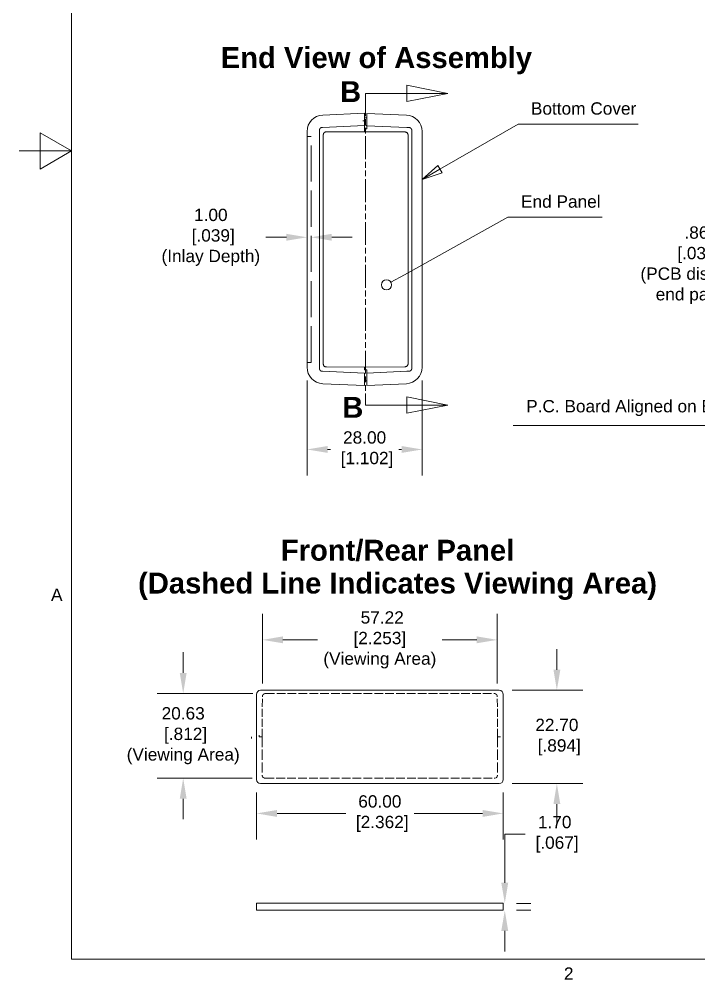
# Model space of a CAD drawing. Extents: x 7 to 552, y 7 to 425.
# Drawn here: x 6.6 to 171.9, y 14.3 to 247.9 of the extents above; entities that cross this region are included whole.
import ezdxf

# ---------------------------------------------------------------- set-up
doc = ezdxf.new("R2010")
doc.units = 0
doc.header["$LTSCALE"] = 2
doc.header["$MEASUREMENT"] = 0
doc.linetypes.add('DASHED', pattern=[0.2067, 0.1654, -0.0413])
doc.linetypes.add('DOUBLE_DASH_CHAIN', pattern=[1.2403, 0.6614, -0.0827, 0.1654, -0.0827, 0.1654, -0.0827])
for name, color, linetype, lineweight in [('Border (ANSI)', 7, 'Continuous', 9), ('Dimension (ANSI)', 7, 'Continuous', 9), ('Hidden (ANSI)', 7, 'DASHED', 9), ('Section Line (ANSI)', 7, 'DOUBLE_DASH_CHAIN', 9), ('Symbol (ANSI)', 7, 'Continuous', 9), ('Visible (ANSI)', 7, 'Continuous', 9)]:
    doc.layers.add(name, color=color, linetype=linetype, lineweight=lineweight)
doc.styles.add('Label Text (ANSI)', font='ARIAL.TTF')
doc.styles.add('Note Text (ANSI)', font='ARIAL.TTF')
doc.styles.add('Text Style45', font='ARIAL.TTF')
doc.styles.add('Text Style48', font='ARIALBD.TTF')
doc.dimstyles.new('Default - mm (ANSI)', dxfattribs={"dimscale": 2, "dimtxt": 1.5, "dimasz": 2.5, "dimexe": 3.175, "dimexo": 1.6002, "dimgap": 0.8, "dimtad": 0, "dimtih": 1, "dimtoh": 1, "dimrnd": 1e-08, "dimzin": 4, "dimdsep": 46, "dimtxsty": 'Note Text (ANSI)', "dimcen": 0.09, "dimdle": 10, "dimclrd": 256, "dimclre": 256, "dimclrt": 256, "dimadec": 1, "dimazin": 0, "dimtfac": 2.032, "dimtofl": 0, "dimtmove": 0, "dimatfit": 3, "dimfxl": 0, "dimtolj": 1, "dimtzin": 0, "dimlwd": -1, "dimlwe": -1, "dimarcsym": 0})

# ---------------------------------------------------------------- blocks, each defined once
blk = doc.blocks.new('Borders Default Border')
at = {"layer": 'Border (ANSI)', "flags": 128}
for points in [[(9.65, 9.65), (9.65, 206.25), (269.75, 206.25), (269.75, 9.65), (9.65, 9.65)], [(3.3, 107.95), (9.65, 107.95), (5.84, 110.15), (5.84, 105.75), (9.65, 107.95)]]:
    blk.add_lwpolyline(points, dxfattribs=at)
at = {"layer": 'Border (ANSI)', "char_height": 1.5, "attachment_point": 7, "style": 'Text Style45'}
for s, insert in [('A', (7.17, 53.22)), ('2', (69.53, 7.14))]:
    blk.add_mtext(s, dxfattribs=dict(at, insert=insert))
blk = doc.blocks.new('2dTransSection0')
at = {"layer": 'Section Line (ANSI)', "linetype": 'Continuous'}
for p, q in [((55.42, 114.95), (50.42, 115.95)), ((50.42, 115.95), (50.42, 113.95)), ((45.42, 114.95), (50.42, 114.95)), ((50.42, 114.95), (55.42, 114.95)), ((50.42, 113.95), (55.42, 114.95)), ((55.42, 77.04), (50.42, 78.04)), ((50.42, 78.04), (50.42, 76.04)), ((45.42, 77.04), (50.42, 77.04)), ((50.42, 77.04), (55.42, 77.04)), ((50.42, 76.04), (55.42, 77.04))]:
    blk.add_line(p, q, dxfattribs=at)
at = {"layer": 'Section Line (ANSI)', "linetype": 'DOUBLE_DASH_CHAIN', "ltscale": 2.102977}
blk.add_line((45.42, 114.95), (45.42, 77.04), dxfattribs=at)
at = {"layer": 'Section Line (ANSI)', "ltscale": 0.442174}
for p, q in [((45.42, 114.95), (45.42, 113.56)), ((45.42, 78.44), (45.42, 77.04))]:
    blk.add_line(p, q, dxfattribs=at)
at = {"layer": 'Section Line (ANSI)', "linetype": 'Continuous', "flags": 128}
for points in [[(50.42, 113.95), (55.42, 114.95), (50.42, 115.95), (50.42, 113.95)], [(50.42, 76.04), (55.42, 77.04), (50.42, 78.04), (50.42, 76.04)]]:
    blk.add_lwpolyline(points, dxfattribs=at)
at = {"layer": 'Section Line (ANSI)'}
for points in [[(50.42, 113.95), (55.42, 114.95), (50.42, 115.95), (50.42, 113.95)], [(50.42, 76.04), (55.42, 77.04), (50.42, 78.04), (50.42, 76.04)]]:
    blk.add_solid(points, dxfattribs=at)
at = {"layer": 'Section Line (ANSI)', "char_height": 2.54, "attachment_point": 7, "style": 'Text Style48'}
for insert in [(42.31, 113.89), (42.58, 75.49)]:
    blk.add_mtext('B', dxfattribs=dict(at, insert=insert))
blk = doc.blocks.new('*D17')
at = {"layer": 'Defpoints', "color": 0}
for p in [(122.87, 96.96), (65.74, 83.11), (122.87, 83.11)]:
    blk.add_point(p, dxfattribs=at)
at = {"layer": 'Dimension (ANSI)'}
for p, q in [((65.74, 86.31), (65.74, 103.31)), ((122.87, 86.31), (122.87, 103.31)), ((70.74, 96.96), (79.16, 96.96)), ((117.87, 96.96), (109.44, 96.96))]:
    blk.add_line(p, q, dxfattribs=at)
for points in [[(70.74, 97.8), (70.74, 96.13), (65.74, 96.96)], [(117.87, 97.8), (117.87, 96.13), (122.87, 96.96)]]:
    blk.add_solid(points, dxfattribs=at)
at = {"layer": 'Dimension (ANSI)', "insert": (94.3, 96.96), "char_height": 3, "attachment_point": 5, "style": 'Note Text (ANSI)'}
blk.add_mtext('\\A1; 57.22\\P[2.253]\\P(Viewing Area)', dxfattribs=at)
blk = doc.blocks.new('*D18')
at = {"layer": 'Defpoints', "color": 0}
for p in [(66.6, 83.93), (46.48, 63.31), (66.48, 63.31)]:
    blk.add_point(p, dxfattribs=at)
at = {"layer": 'Dimension (ANSI)'}
for p, q in [((46.48, 88.93), (46.48, 93.93)), ((63.4, 83.93), (40.13, 83.93)), ((63.28, 63.31), (40.13, 63.31)), ((46.48, 58.31), (46.48, 53.31))]:
    blk.add_line(p, q, dxfattribs=at)
for points in [[(45.65, 88.93), (47.31, 88.93), (46.48, 83.93)], [(45.65, 58.31), (47.31, 58.31), (46.48, 63.31)]]:
    blk.add_solid(points, dxfattribs=at)
at = {"layer": 'Dimension (ANSI)', "insert": (46.48, 80.6), "char_height": 3, "attachment_point": 2, "style": 'Note Text (ANSI)'}
blk.add_mtext('\\A1;20.63\\P [.812]\\P(Viewing Area)', dxfattribs=at)
blk = doc.blocks.new('*D19')
at = {"layer": 'Defpoints', "color": 0}
for p in [(123.3, 84.71), (123.3, 62.01), (137.35, 62.01)]:
    blk.add_point(p, dxfattribs=at)
at = {"layer": 'Dimension (ANSI)'}
for p, q in [((137.35, 89.71), (137.35, 94.71)), ((126.5, 84.71), (143.7, 84.71)), ((126.5, 62.01), (143.7, 62.01)), ((137.35, 57.01), (137.35, 52.01))]:
    blk.add_line(p, q, dxfattribs=at)
for points in [[(136.52, 89.71), (138.19, 89.71), (137.35, 84.71)], [(136.52, 57.01), (138.19, 57.01), (137.35, 62.01)]]:
    blk.add_solid(points, dxfattribs=at)
at = {"layer": 'Dimension (ANSI)', "insert": (137.35, 77.78), "char_height": 3, "attachment_point": 2, "style": 'Note Text (ANSI)'}
blk.add_mtext('\\A1;22.70\\P [.894]', dxfattribs=at)
blk = doc.blocks.new('*D20')
at = {"layer": 'Defpoints', "color": 0}
for p in [(64.3, 63.01), (124.3, 63.01), (124.3, 54.74)]:
    blk.add_point(p, dxfattribs=at)
at = {"layer": 'Dimension (ANSI)'}
for p, q in [((64.3, 59.81), (64.3, 48.39)), ((124.3, 59.81), (124.3, 48.39)), ((69.3, 54.74), (85.99, 54.74)), ((119.3, 54.74), (102.61, 54.74))]:
    blk.add_line(p, q, dxfattribs=at)
for points in [[(69.3, 55.57), (69.3, 53.9), (64.3, 54.74)], [(119.3, 55.57), (119.3, 53.9), (124.3, 54.74)]]:
    blk.add_solid(points, dxfattribs=at)
at = {"layer": 'Dimension (ANSI)', "insert": (94.3, 59.16), "char_height": 3, "attachment_point": 2, "style": 'Note Text (ANSI)'}
blk.add_mtext('\\A1;60.00\\P [2.362]', dxfattribs=at)
blk = doc.blocks.new('*D21')
at = {"layer": 'Defpoints', "color": 0}
for p in [(124.3, 32.87), (124.3, 31.17), (124.68, 31.17)]:
    blk.add_point(p, dxfattribs=at)
at = {"layer": 'Dimension (ANSI)'}
for p, q in [((124.68, 37.87), (124.68, 49.72)), ((124.68, 49.72), (129.68, 49.72)), ((127.5, 32.87), (131.03, 32.87)), ((127.5, 31.17), (131.03, 31.17)), ((124.68, 26.17), (124.68, 21.17))]:
    blk.add_line(p, q, dxfattribs=at)
for points in [[(123.84, 37.87), (125.51, 37.87), (124.68, 32.87)], [(123.84, 26.17), (125.51, 26.17), (124.68, 31.17)]]:
    blk.add_solid(points, dxfattribs=at)
at = {"layer": 'Dimension (ANSI)', "insert": (136.82, 54.14), "char_height": 3, "attachment_point": 2, "style": 'Note Text (ANSI)'}
blk.add_mtext('\\A1;1.70\\P [.067]', dxfattribs=at)
blk = doc.blocks.new('*D22')
at = {"layer": 'Defpoints', "color": 0}
for p in [(76.6, 163.28), (104.6, 163.28), (104.6, 143.28)]:
    blk.add_point(p, dxfattribs=at)
at = {"layer": 'Dimension (ANSI)'}
for p, q in [((76.6, 160.08), (76.6, 136.93)), ((104.6, 160.08), (104.6, 136.93)), ((81.6, 143.28), (82.29, 143.28)), ((99.6, 143.28), (98.91, 143.28))]:
    blk.add_line(p, q, dxfattribs=at)
for points in [[(81.6, 144.11), (81.6, 142.44), (76.6, 143.28)], [(99.6, 144.11), (99.6, 142.44), (104.6, 143.28)]]:
    blk.add_solid(points, dxfattribs=at)
at = {"layer": 'Dimension (ANSI)', "insert": (90.6, 147.7), "char_height": 3, "attachment_point": 2, "style": 'Note Text (ANSI)'}
blk.add_mtext('\\A1;28.00\\P [1.102]', dxfattribs=at)
blk = doc.blocks.new('*D23')
at = {"layer": 'Defpoints', "color": 0}
for p in [(196.58, 188.09), (197.44, 172.86), (196.58, 162.85)]:
    blk.add_point(p, dxfattribs=at)
at = {"layer": 'Dimension (ANSI)'}
for p, q in [((196.58, 166.05), (196.58, 194.44)), ((191.58, 188.09), (186.25, 188.09)), ((202.44, 188.09), (207.44, 188.09))]:
    blk.add_line(p, q, dxfattribs=at)
for points in [[(191.58, 188.93), (191.58, 187.26), (196.58, 188.09)], [(202.44, 188.93), (202.44, 187.26), (197.44, 188.09)]]:
    blk.add_solid(points, dxfattribs=at)
at = {"layer": 'Dimension (ANSI)', "insert": (171.29, 188.09), "char_height": 3, "attachment_point": 5, "style": 'Note Text (ANSI)'}
blk.add_mtext('\\A1;.86\\P [.034]\\P(PCB dist from\\Pend panel)', dxfattribs=at)
blk = doc.blocks.new('Balloon1')
at = {"layer": 'Symbol (ANSI)'}
for p, q in [((54.46, 105.73), (63.96, 111.21)), ((63.96, 111.21), (78.57, 111.21)), ((54.21, 106.16), (52.3, 104.48)), ((54.46, 105.73), (52.3, 104.48)), ((52.3, 104.48), (54.71, 105.3)), ((54.71, 105.3), (54.21, 106.16))]:
    blk.add_line(p, q, dxfattribs=at)
at = {"layer": 'Symbol (ANSI)', "flags": 128}
blk.add_lwpolyline([(54.21, 106.16), (52.3, 104.48), (54.71, 105.3), (54.21, 106.16)], dxfattribs=at)
at = {"layer": 'Symbol (ANSI)'}
blk.add_solid([(54.21, 106.16), (52.3, 104.48), (54.71, 105.3), (54.21, 106.16)], dxfattribs=at)
at = {"layer": 'Symbol (ANSI)', "insert": (65.52, 112.34), "char_height": 1.5, "attachment_point": 7, "style": 'Text Style45'}
blk.add_mtext('Bottom Cover', dxfattribs=at)
blk = doc.blocks.new('Balloon2')
at = {"layer": 'Symbol (ANSI)'}
for p, q in [((50.13, 92.88), (62.71, 99.9)), ((62.71, 99.9), (74.18, 99.9)), ((50.13, 92.88), (48.5, 91.97))]:
    blk.add_line(p, q, dxfattribs=at)
blk.add_circle((47.96, 91.66), 0.622, dxfattribs=at)
at = {"layer": 'Symbol (ANSI)', "insert": (64.32, 101.02), "char_height": 1.5, "attachment_point": 7, "style": 'Text Style45'}
blk.add_mtext('End Panel', dxfattribs=at)
blk = doc.blocks.new('Balloon3')
at = {"layer": 'Symbol (ANSI)'}
for p, q in [((102.09, 84.76), (103.31, 86.18)), ((102.09, 84.76), (93.34, 74.57)), ((93.34, 74.57), (63.35, 74.57))]:
    blk.add_line(p, q, dxfattribs=at)
blk.add_circle((103.71, 86.65), 0.622, dxfattribs=at)
at = {"layer": 'Symbol (ANSI)', "insert": (64.94, 75.7), "char_height": 1.5, "attachment_point": 7, "style": 'Text Style45'}
blk.add_mtext('P.C. Board Aligned on Bosses', dxfattribs=at)
blk = doc.blocks.new('*D42')
at = {"layer": 'Defpoints', "color": 0}
for p in [(76.6, 197.59), (77.6, 197.59), (77.6, 194.89)]:
    blk.add_point(p, dxfattribs=at)
at = {"layer": 'Dimension (ANSI)'}
for p, q in [((71.6, 194.89), (66.6, 194.89)), ((82.6, 194.89), (87.6, 194.89))]:
    blk.add_line(p, q, dxfattribs=at)
for points in [[(71.6, 195.73), (71.6, 194.06), (76.6, 194.89)], [(82.6, 195.73), (82.6, 194.06), (77.6, 194.89)]]:
    blk.add_solid(points, dxfattribs=at)
at = {"layer": 'Dimension (ANSI)', "insert": (53.2, 194.89), "char_height": 3, "attachment_point": 5, "style": 'Note Text (ANSI)'}
blk.add_mtext('\\A1;1.00\\P [.039]\\P(Inlay Depth)', dxfattribs=at)

msp = doc.modelspace()

# ---------------------------------------------------------------- linework, layer by layer
at = {"layer": 'Hidden (ANSI)', "ltscale": 0.398307}
for p, q in [((90.181, 223.194), (90.598, 223.194)), ((90.598, 223.158), (90.181, 223.194)), ((63.054, 72.939), (63.054, 73.356)), ((63.091, 73.356), (63.054, 72.939))]:
    msp.add_line(p, q, dxfattribs=at)
at = {"layer": 'Hidden (ANSI)', "ltscale": 0.476528}
msp.add_line((91.098, 222.036), (90.598, 222.058), dxfattribs=at)
at = {"layer": 'Hidden (ANSI)', "ltscale": 0.476082}
for p, q in [((90.598, 221.281), (91.098, 221.278)), ((64.967, 73.356), (64.97, 73.856))]:
    msp.add_line(p, q, dxfattribs=at)
at = {"layer": 'Hidden (ANSI)', "ltscale": 0.476074}
for p, q in [((90.598, 221.281), (91.098, 221.281)), ((64.967, 73.356), (64.967, 73.856))]:
    msp.add_line(p, q, dxfattribs=at)
at = {"layer": 'Hidden (ANSI)', "ltscale": 0.952248}
for p, q in [((76.598, 219.446), (77.598, 219.446)), ((76.598, 164.446), (77.598, 164.446))]:
    msp.add_line(p, q, dxfattribs=at)
at = {"layer": 'Hidden (ANSI)', "ltscale": 26.608612}
msp.add_line((77.598, 164.446), (77.598, 219.446), dxfattribs=at)
at = {"layer": 'Hidden (ANSI)', "linetype": 'Continuous'}
for p, q in [((65.302, 84.706), (123.302, 84.706)), ((64.302, 63.006), (64.302, 83.706)), ((124.302, 83.706), (124.302, 63.006)), ((123.302, 62.006), (65.302, 62.006))]:
    msp.add_line(p, q, dxfattribs=at)
for centre, start, end in [((65.302, 83.706), 90, 180), ((123.302, 83.706), 0, 90), ((65.302, 63.006), 180, 270), ((123.302, 63.006), 270, 0)]:
    msp.add_arc(centre, 1, start, end, dxfattribs=at)
at = {"layer": 'Visible (ANSI)'}
for p, q in [((90.598, 225.058), (80.423, 224.613)), ((90.598, 225.058), (90.598, 222.06)), ((91.098, 222.039), (91.098, 225.036)), ((100.772, 224.613), (91.098, 225.036)), ((80.348, 221.61), (90.598, 222.058)), ((90.598, 223.958), (91.098, 223.958)), ((90.598, 222.058), (90.598, 222.06)), ((90.598, 222.058), (90.598, 221.281)), ((91.098, 222.039), (91.098, 222.036)), ((91.098, 222.036), (91.098, 221.278)), ((91.098, 222.036), (100.847, 221.61)), ((76.598, 220.617), (76.598, 163.275)), ((79.598, 163.054), (79.598, 220.838)), ((80.104, 221.599), (80.348, 221.61)), ((80.548, 219.769), (80.548, 164.123)), ((90.598, 220.558), (81.301, 220.55)), ((91.098, 221.278), (90.598, 221.281)), ((90.598, 221.281), (90.598, 221.281)), ((90.598, 220.558), (90.598, 221.281)), ((90.598, 220.558), (100.349, 220.513)), ((100.847, 221.61), (101.566, 221.579)), ((102.098, 220.724), (102.098, 220.617)), ((102.098, 220.617), (102.098, 163.275)), ((104.598, 163.275), (104.598, 220.617)), ((101.174, 219.644), (101.174, 164.249)), ((80.348, 162.283), (80.104, 162.293)), ((90.598, 161.835), (80.348, 162.283)), ((90.598, 163.335), (81.301, 163.342)), ((90.598, 163.335), (100.349, 163.379)), ((90.598, 162.611), (90.598, 163.335)), ((90.598, 162.611), (91.098, 162.615)), ((90.598, 162.611), (90.598, 162.611)), ((90.598, 161.832), (90.598, 161.835)), ((90.598, 161.832), (90.598, 158.835)), ((91.098, 162.615), (91.098, 161.857)), ((100.847, 162.283), (91.098, 161.857)), ((91.098, 161.857), (91.098, 161.854)), ((91.098, 158.857), (91.098, 161.854)), ((101.566, 162.314), (100.847, 162.283)), ((102.098, 163.275), (102.098, 163.169)), ((80.423, 159.279), (90.598, 158.835)), ((90.598, 159.935), (91.098, 159.935)), ((91.098, 158.857), (100.772, 159.279)), ((64.967, 73.356), (64.967, 73.356)), ((65.691, 73.356), (64.967, 73.356)), ((123.637, 73.356), (122.913, 73.356)), ((123.637, 73.356), (123.637, 73.356)), ((64.302, 32.874), (65.302, 32.874)), ((64.302, 32.874), (64.302, 31.174)), ((123.302, 32.874), (65.302, 32.874)), ((123.302, 32.874), (124.302, 32.874)), ((124.302, 32.874), (124.302, 31.174)), ((65.302, 31.174), (64.302, 31.174)), ((65.302, 31.174), (123.302, 31.174)), ((124.302, 31.174), (123.302, 31.174))]:
    msp.add_line(p, q, dxfattribs=at)
at = {"layer": 'Visible (ANSI)', "linetype": 'DASHED', "ltscale": 5.896926}
for p, q in [((65.691, 73.356), (65.735, 83.107)), ((122.913, 73.356), (122.869, 83.107))]:
    msp.add_line(p, q, dxfattribs=at)
at = {"layer": 'Visible (ANSI)', "linetype": 'DASHED', "ltscale": 6.380936}
msp.add_line((66.604, 83.932), (122, 83.932), dxfattribs=at)
at = {"layer": 'Visible (ANSI)', "linetype": 'DASHED', "ltscale": 7.496063}
for p, q in [((65.691, 73.356), (65.698, 64.059)), ((122.913, 73.356), (122.906, 64.059))]:
    msp.add_line(p, q, dxfattribs=at)
at = {"layer": 'Visible (ANSI)', "linetype": 'DASHED', "ltscale": 6.409783}
msp.add_line((66.479, 63.306), (122.125, 63.306), dxfattribs=at)
at = {"layer": 'Visible (ANSI)', "flags": 128}
for points in [[(79.694, 221.252), (79.686, 221.236), (79.678, 221.22), (79.671, 221.204), (79.664, 221.187), (79.657, 221.171), (79.651, 221.154), (79.645, 221.137), (79.639, 221.12), (79.634, 221.103), (79.629, 221.086), (79.625, 221.069), (79.621, 221.051), (79.617, 221.034), (79.614, 221.016), (79.611, 220.999), (79.608, 220.981), (79.605, 220.963), (79.603, 220.946), (79.602, 220.928), (79.6, 220.91), (79.599, 220.892), (79.598, 220.874), (79.598, 220.856), (79.598, 220.838)], [(80.104, 221.599), (80.082, 221.592), (80.06, 221.583), (80.039, 221.575), (80.018, 221.565), (79.998, 221.555), (79.978, 221.544), (79.958, 221.533), (79.938, 221.52), (79.919, 221.508), (79.901, 221.494), (79.882, 221.48), (79.864, 221.466), (79.847, 221.45), (79.83, 221.435), (79.814, 221.419), (79.799, 221.402), (79.783, 221.385), (79.769, 221.367), (79.755, 221.349), (79.742, 221.33), (79.729, 221.311), (79.717, 221.292), (79.705, 221.272), (79.694, 221.252)], [(80.548, 219.769), (80.549, 219.82), (80.553, 219.871), (80.559, 219.922), (80.569, 219.972), (80.581, 220.021), (80.597, 220.07), (80.615, 220.117), (80.637, 220.163), (80.661, 220.207), (80.689, 220.25), (80.719, 220.29), (80.752, 220.328), (80.789, 220.364), (80.827, 220.396), (80.868, 220.426), (80.911, 220.452), (80.956, 220.476), (81.003, 220.496), (81.051, 220.513), (81.1, 220.527), (81.149, 220.537), (81.199, 220.545), (81.25, 220.549), (81.301, 220.55)], [(100.349, 220.513), (100.405, 220.511), (100.461, 220.506), (100.516, 220.498), (100.571, 220.486), (100.625, 220.471), (100.677, 220.451), (100.729, 220.429), (100.778, 220.402), (100.825, 220.373), (100.87, 220.34), (100.912, 220.303), (100.952, 220.263), (100.988, 220.221), (101.021, 220.176), (101.051, 220.129), (101.078, 220.08), (101.101, 220.029), (101.121, 219.976), (101.138, 219.922), (101.151, 219.868), (101.161, 219.812), (101.168, 219.756), (101.173, 219.7), (101.174, 219.644)], [(102.098, 220.724), (102.097, 220.769), (102.094, 220.814), (102.09, 220.858), (102.084, 220.903), (102.076, 220.947), (102.066, 220.991), (102.054, 221.034), (102.04, 221.076), (102.024, 221.118), (102.006, 221.159), (101.986, 221.199), (101.965, 221.238), (101.941, 221.276), (101.915, 221.312), (101.888, 221.347), (101.858, 221.381), (101.827, 221.413), (101.794, 221.443), (101.759, 221.47), (101.723, 221.496), (101.686, 221.52), (101.647, 221.542), (101.607, 221.561), (101.566, 221.579)], [(81.301, 163.342), (81.25, 163.344), (81.199, 163.348), (81.149, 163.355), (81.1, 163.366), (81.051, 163.379), (81.003, 163.396), (80.956, 163.417), (80.911, 163.44), (80.868, 163.467), (80.828, 163.496), (80.789, 163.529), (80.753, 163.564), (80.719, 163.602), (80.689, 163.643), (80.661, 163.685), (80.637, 163.729), (80.615, 163.775), (80.597, 163.823), (80.581, 163.871), (80.569, 163.921), (80.559, 163.971), (80.553, 164.021), (80.549, 164.072), (80.548, 164.123)], [(101.174, 164.249), (101.173, 164.192), (101.168, 164.136), (101.161, 164.08), (101.151, 164.025), (101.138, 163.97), (101.121, 163.917), (101.101, 163.864), (101.078, 163.813), (101.051, 163.764), (101.021, 163.717), (100.988, 163.672), (100.952, 163.629), (100.912, 163.59), (100.87, 163.553), (100.825, 163.52), (100.778, 163.49), (100.729, 163.464), (100.678, 163.441), (100.625, 163.422), (100.571, 163.406), (100.516, 163.395), (100.461, 163.386), (100.405, 163.381), (100.349, 163.379)], [(79.598, 163.054), (79.598, 163.036), (79.598, 163.018), (79.599, 163), (79.6, 162.983), (79.602, 162.965), (79.603, 162.947), (79.605, 162.929), (79.608, 162.911), (79.611, 162.894), (79.614, 162.876), (79.617, 162.859), (79.621, 162.841), (79.625, 162.824), (79.629, 162.807), (79.634, 162.79), (79.639, 162.772), (79.645, 162.756), (79.651, 162.739), (79.657, 162.722), (79.664, 162.705), (79.671, 162.689), (79.678, 162.673), (79.686, 162.657), (79.694, 162.641)], [(79.694, 162.641), (79.705, 162.621), (79.717, 162.601), (79.729, 162.581), (79.742, 162.562), (79.755, 162.544), (79.769, 162.525), (79.784, 162.508), (79.799, 162.491), (79.814, 162.474), (79.831, 162.457), (79.847, 162.442), (79.865, 162.427), (79.882, 162.412), (79.901, 162.398), (79.919, 162.385), (79.938, 162.372), (79.958, 162.36), (79.978, 162.348), (79.998, 162.338), (80.018, 162.327), (80.039, 162.318), (80.061, 162.309), (80.082, 162.301), (80.104, 162.293)], [(101.566, 162.314), (101.607, 162.331), (101.647, 162.351), (101.686, 162.372), (101.723, 162.396), (101.759, 162.422), (101.794, 162.45), (101.827, 162.48), (101.858, 162.512), (101.888, 162.545), (101.915, 162.58), (101.941, 162.617), (101.965, 162.654), (101.986, 162.693), (102.006, 162.733), (102.024, 162.774), (102.04, 162.816), (102.054, 162.859), (102.066, 162.902), (102.076, 162.946), (102.084, 162.99), (102.09, 163.034), (102.094, 163.079), (102.097, 163.124), (102.098, 163.169)]]:
    msp.add_lwpolyline(points, dxfattribs=at)
at = {"layer": 'Visible (ANSI)', "linetype": 'DASHED', "ltscale": 1.280942, "flags": 128}
msp.add_lwpolyline([(65.735, 83.107), (65.737, 83.163), (65.742, 83.219), (65.75, 83.275), (65.762, 83.329), (65.778, 83.383), (65.797, 83.436), (65.82, 83.487), (65.846, 83.536), (65.876, 83.583), (65.909, 83.628), (65.945, 83.67), (65.985, 83.71), (66.028, 83.746), (66.072, 83.78), (66.119, 83.809), (66.169, 83.836), (66.22, 83.859), (66.272, 83.879), (66.326, 83.896), (66.381, 83.909), (66.436, 83.92), (66.492, 83.927), (66.548, 83.931), (66.604, 83.932)], dxfattribs=at)
at = {"layer": 'Visible (ANSI)', "linetype": 'DASHED', "ltscale": 1.280943, "flags": 128}
msp.add_lwpolyline([(122, 83.932), (122.056, 83.931), (122.113, 83.927), (122.168, 83.92), (122.224, 83.909), (122.278, 83.896), (122.332, 83.879), (122.384, 83.859), (122.435, 83.836), (122.485, 83.809), (122.532, 83.78), (122.577, 83.747), (122.619, 83.71), (122.659, 83.671), (122.695, 83.628), (122.728, 83.583), (122.758, 83.536), (122.784, 83.487), (122.807, 83.436), (122.826, 83.383), (122.842, 83.329), (122.854, 83.275), (122.862, 83.219), (122.867, 83.163), (122.869, 83.107)], dxfattribs=at)
at = {"layer": 'Visible (ANSI)', "linetype": 'DASHED', "ltscale": 1.160398, "flags": 128}
msp.add_lwpolyline([(66.479, 63.306), (66.428, 63.307), (66.377, 63.311), (66.327, 63.318), (66.277, 63.327), (66.227, 63.34), (66.179, 63.355), (66.131, 63.373), (66.085, 63.395), (66.041, 63.419), (65.999, 63.447), (65.958, 63.477), (65.92, 63.511), (65.885, 63.547), (65.852, 63.586), (65.823, 63.627), (65.796, 63.67), (65.773, 63.714), (65.752, 63.761), (65.735, 63.809), (65.722, 63.858), (65.711, 63.907), (65.704, 63.958), (65.699, 64.008), (65.698, 64.059)], dxfattribs=at)
at = {"layer": 'Visible (ANSI)', "linetype": 'DASHED', "ltscale": 1.160396, "flags": 128}
msp.add_lwpolyline([(122.906, 64.059), (122.905, 64.008), (122.9, 63.958), (122.893, 63.908), (122.883, 63.858), (122.869, 63.809), (122.852, 63.761), (122.832, 63.715), (122.808, 63.67), (122.782, 63.627), (122.752, 63.586), (122.72, 63.547), (122.684, 63.511), (122.646, 63.478), (122.606, 63.447), (122.563, 63.42), (122.519, 63.395), (122.473, 63.374), (122.426, 63.355), (122.377, 63.34), (122.328, 63.327), (122.278, 63.318), (122.227, 63.311), (122.176, 63.307), (122.125, 63.306)], dxfattribs=at)
at = {"layer": 'Visible (ANSI)'}
for centre, start, end in [((80.598, 220.617), 92.5, 180), ((100.598, 220.617), 0, 87.5), ((80.598, 163.275), 180, 267.5), ((100.598, 163.275), 272.5, 0)]:
    msp.add_arc(centre, 4, start, end, dxfattribs=at)

# ---------------------------------------------------------------- block references
at = {"xscale": 2, "yscale": 2, "zscale": 2}
msp.add_blockref('Borders Default Border', (0, 0), dxfattribs=at)
at = {"layer": 'Section Line (ANSI)', "xscale": 2, "yscale": 2, "zscale": 2}
msp.add_blockref('2dTransSection0', (0, 0), dxfattribs=at)
at = {"layer": 'Symbol (ANSI)', "xscale": 2, "yscale": 2, "zscale": 2}
for name in ['Balloon1', 'Balloon2', 'Balloon3']:
    msp.add_blockref(name, (0, 0), dxfattribs=at)

# ---------------------------------------------------------------- texts
at = {"layer": 'Symbol (ANSI)', "insert": (93.46, 241.144), "char_height": 5.08, "width": 89.96024, "attachment_point": 2, "style": 'Label Text (ANSI)'}
msp.add_mtext('{\\fArial|b1|i0;End View of Assembly}', dxfattribs=at)
at = {"layer": 'Symbol (ANSI)', "insert": (98.606, 121.306), "char_height": 5.08, "width": 132.82502, "attachment_point": 2, "line_spacing_factor": 0.944221, "style": 'Label Text (ANSI)'}
msp.add_mtext('{\\fArial|b1|i0;Front/Rear Panel\\P(Dashed Line Indicates Viewing Area)}', dxfattribs=at)

# ---------------------------------------------------------------- dimensions: what is measured, and where the dimension line sits
at = {"layer": 'Dimension (ANSI)'}
for base, p1, p2, angle, text, override, picture, middle in [((77.598, 194.893), (76.598, 197.591), (77.598, 197.591), 180, '<>\\P(Inlay Depth)', {"dimtih": 0, "dimtoh": 0, "dimdec": 2, "dimpost": '\\X', "dimse1": 1, "dimse2": 1, "dimtp": 0, "dimtm": 0, "dimtdec": 2}, '*D42', (53.204, 194.893)), ((122.869, 96.963), (65.735, 83.107), (122.869, 83.107), 180, ' 57.22\\P[2.253]\\P(Viewing Area)', {"dimdec": 2, "dimpost": '\\X', "dimtp": 0, "dimtm": 0, "dimtdec": 2}, '*D17', (94.303, 96.963)), ((46.481, 63.306), (66.604, 83.932), (66.479, 63.306), 270, '<>\\P(Viewing Area)', {"dimgap": 999999, "dimtad": 0, "dimdec": 2, "dimpost": '\\X', "dimtp": 0, "dimtm": 0, "dimtdec": 2, "dimtvp": -0.25}, '*D18', (46.481, 73.619))]:
    dim = msp.add_linear_dim(base=base, p1=p1, p2=p2, angle=angle, text=text, dimstyle='Default - mm (ANSI)', override=override, dxfattribs=at)
    dim.commit()
    dim.dimension.update_dxf_attribs({"geometry": picture, "text_midpoint": middle, "dimtype": 160})
dim = msp.add_linear_dim(base=(196.584, 188.094), p1=(197.44, 172.856), p2=(196.584, 162.846), text='<>\\P(PCB dist from\\Pend panel)', dimstyle='Default - mm (ANSI)', override={"dimtih": 0, "dimtoh": 0, "dimdec": 2, "dimpost": '\\X', "dimse1": 1, "dimtp": 0, "dimtm": 0, "dimtdec": 2}, dxfattribs=at)
dim.commit()
dim.dimension.update_dxf_attribs({"geometry": '*D23', "text_midpoint": (171.289, 188.094), "dimtype": 160})
for base, p1, p2, angle, override, picture, middle in [((104.598, 143.275), (76.598, 163.275), (104.598, 163.275), 180, {"dimtih": 0, "dimtoh": 0, "dimdec": 2, "dimpost": '\\X', "dimtp": 0, "dimtm": 0, "dimtdec": 2}, '*D22', (90.598, 143.275)), ((137.352, 62.006), (123.302, 84.706), (123.302, 62.006), 270, {"dimgap": 999999, "dimtad": 0, "dimdec": 2, "dimpost": '\\X', "dimtp": 0, "dimtm": 0, "dimtdec": 2}, '*D19', (137.352, 73.356)), ((124.677, 31.174), (124.302, 32.874), (124.302, 31.174), 90, {"dimdec": 2, "dimpost": '\\X', "dimtp": 0, "dimtm": 0, "dimtdec": 2}, '*D21', (136.824, 49.715))]:
    dim = msp.add_linear_dim(base=base, p1=p1, p2=p2, angle=angle, dimstyle='Default - mm (ANSI)', override=override, dxfattribs=at)
    dim.commit()
    dim.dimension.update_dxf_attribs({"geometry": picture, "text_midpoint": middle, "dimtype": 160})
dim = msp.add_linear_dim(base=(124.302, 54.736), p1=(64.302, 63.006), p2=(124.302, 63.006), dimstyle='Default - mm (ANSI)', override={"dimtih": 0, "dimtoh": 0, "dimdec": 2, "dimpost": '\\X', "dimtp": 0, "dimtm": 0, "dimtdec": 2}, dxfattribs=at)
dim.commit()
dim.dimension.update_dxf_attribs({"geometry": '*D20', "text_midpoint": (94.302, 54.736), "dimtype": 160})

doc.saveas('drawing.dxf')
